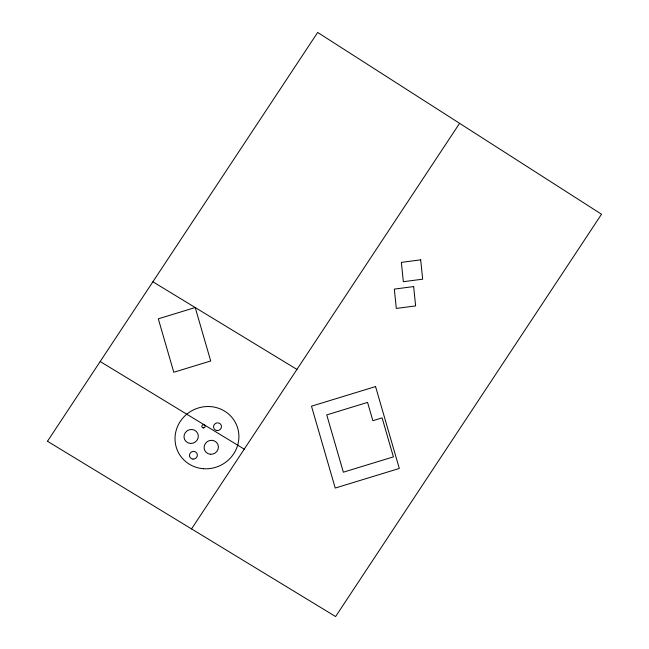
<?xml version="1.0" encoding="UTF-8"?>
<svg xmlns="http://www.w3.org/2000/svg" width="649" height="649" viewBox="0 0 649 649"><rect width="100%" height="100%" fill="white"/><g stroke="black" fill="none" stroke-linecap="round" stroke-linejoin="round"><path stroke-width="0.97" d="M47.474 441.271L317.669 32.45L601.526 214.227L335.606 616.55L47.474 441.263M191.536 528.911L459.589 123.334M152.88 281.788L296.95 369.427M100.181 361.525L244.251 449.157M195.219 307.529L158.307 318.821L173.794 372.258L210.706 360.974L195.219 307.529M375.568 386.577L311.488 406.185L335.233 488.056L399.305 468.456L375.568 386.577M367.561 402.404L326.739 414.898L343.353 472.188L393.408 456.88L382.099 417.883L372.875 420.706L367.561 402.404M420.682 259.86L401.358 262.374L403.345 281.698L422.669 279.184L420.682 259.86M413.648 286.582L394.316 289.105L396.304 308.421L415.628 305.906L413.648 286.582M203.324 427.91A1.671 1.598 -26.7 0 0 205.011 425.598A1.671 1.598 -26.7 0 0 202.163 425.395A1.671 1.598 -26.7 0 0 203.324 427.91M217.082 430.555A3.999 3.829 -26.7 0 0 221.131 425.014A3.999 3.829 -26.7 0 0 214.308 424.527A3.999 3.829 -26.7 0 0 217.082 430.555M192.996 459.103A3.999 3.829 -26.7 0 0 197.036 453.57A3.999 3.829 -26.7 0 0 190.214 453.083A3.999 3.829 -26.7 0 0 192.996 459.103M190.392 443.429A7.22 6.92 -26.7 0 0 197.702 433.418A7.22 6.92 -26.7 0 0 185.363 432.55A7.22 6.92 -26.7 0 0 190.392 443.429M210.495 454.268A7.22 6.92 -26.7 0 0 217.804 444.257A7.22 6.92 -26.7 0 0 205.465 443.381A7.22 6.92 -26.7 0 0 210.495 454.268M203.567 468.724A32.207 30.868 -26.7 0 0 236.163 424.073A32.207 30.868 -26.7 0 0 181.152 420.179A32.207 30.868 -26.7 0 0 203.567 468.724"/></g></svg>
